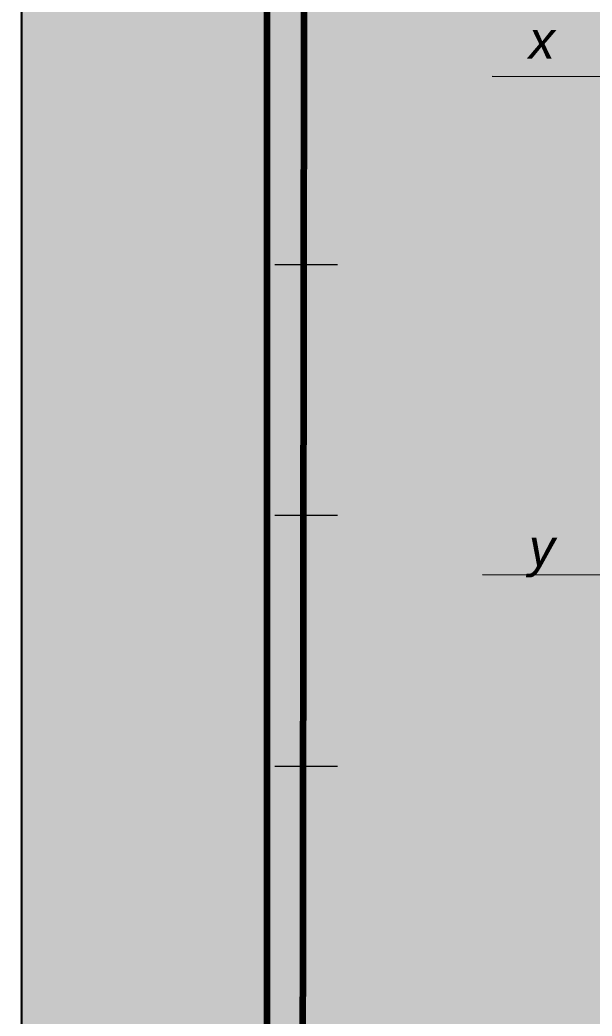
# Model space of a CAD drawing. Header units: millimetres. Extents: x 0 to 209, y 3 to 297.
# Drawn here: x -0.1 to 45.8, y 143.8 to 223.8 of the extents above; entities that cross this region are included whole.
import ezdxf
from ezdxf.xclip import XClip

# ---------------------------------------------------------------- set-up
doc = ezdxf.new("R2010")
doc.units = ezdxf.units.MM
doc.header["$MEASUREMENT"] = 0
doc.layers.get('0').update_dxf_attribs({"linetype": 'CONTINUOUS'})
doc.styles.add('Arial$201', font='ariali.ttf', dxfattribs={"oblique": 15, "height": 6.046377})

# ---------------------------------------------------------------- blocks, each defined once
blk = doc.blocks.new('MF286C030')
at = {"color": 0, "linetype": 'Continuous', "lineweight": 100, "true_color": 0x000007}
blk.add_lwpolyline([(19.717, 292.056), (19.717, 6.943), (202.159, 6.943), (202.159, 292.056)], dxfattribs=at)

msp = doc.modelspace()

# ---------------------------------------------------------------- hatches: boundary and pattern name
at = {"true_color": 0xffffff}
msp.add_hatch(color=0, dxfattribs=at).paths.add_polyline_path([(-0.131, 297.01), (-0.131, 2.547), (208.442, 2.547), (208.442, 297.01)])
msp.add_hatch(color=0, dxfattribs=at).paths.add_polyline_path([(-0.131, 297.01), (-0.131, 2.547), (208.442, 2.547), (208.442, 297.01)])
at = {"true_color": 0x000007}
h = msp.add_hatch(color=0, dxfattribs=at)
h.paths.add_polyline_path([(42.961, 219.437), (42.961, 219.437), (42.966, 219.455), (42.97, 219.473), (42.974, 219.491), (42.979, 219.508), (42.984, 219.525), (42.989, 219.542), (42.994, 219.558), (42.999, 219.574), (43.004, 219.59), (43.01, 219.605), (43.015, 219.621), (43.021, 219.636), (43.026, 219.65), (43.032, 219.665), (43.038, 219.679), (43.044, 219.693), (43.05, 219.707), (43.056, 219.721), (43.062, 219.734), (43.068, 219.747), (43.074, 219.76), (43.08, 219.773), (43.086, 219.785), (43.093, 219.798), (43.093, 219.798), (43.099, 219.81), (43.106, 219.822), (43.112, 219.834), (43.12, 219.846), (43.127, 219.857), (43.135, 219.869), (43.143, 219.88), (43.151, 219.892), (43.16, 219.903), (43.169, 219.915), (43.178, 219.926), (43.187, 219.937), (43.196, 219.948), (43.206, 219.96), (43.215, 219.971), (43.225, 219.982), (43.235, 219.994), (43.245, 220.005), (43.255, 220.017), (43.265, 220.029), (43.275, 220.04), (43.285, 220.052), (43.296, 220.064), (43.306, 220.077), (43.318, 220.087), (43.332, 220.098), (43.346, 220.11), (43.361, 220.123), (43.376, 220.136), (43.392, 220.15), (43.409, 220.165), (43.427, 220.18), (43.446, 220.196), (43.465, 220.212), (43.486, 220.229), (43.507, 220.247), (43.529, 220.265), (43.552, 220.284), (43.575, 220.303), (43.6, 220.323), (43.625, 220.344), (43.652, 220.365), (43.679, 220.387), (43.708, 220.409), (43.737, 220.432), (43.767, 220.455), (43.798, 220.479), (43.831, 220.503), (43.849, 220.519), (43.867, 220.535), (43.884, 220.55), (43.902, 220.565), (43.918, 220.579), (43.935, 220.593), (43.951, 220.606), (43.966, 220.619), (43.981, 220.632), (43.996, 220.644), (44.01, 220.656), (44.023, 220.667), (44.037, 220.678), (44.049, 220.689), (44.061, 220.699), (44.073, 220.71), (44.083, 220.72), (44.094, 220.729), (44.103, 220.738), (44.112, 220.748), (44.121, 220.757), (44.129, 220.765), (44.136, 220.774), (44.142, 220.782), (44.153, 220.792), (44.163, 220.802), (44.172, 220.813), (44.182, 220.823), (44.191, 220.833), (44.201, 220.843), (44.21, 220.854), (44.218, 220.864), (44.227, 220.874), (44.235, 220.884), (44.243, 220.895), (44.251, 220.905), (44.259, 220.915), (44.266, 220.925), (44.273, 220.936), (44.28, 220.946), (44.286, 220.956), (44.292, 220.966), (44.298, 220.977), (44.304, 220.987), (44.309, 220.997), (44.314, 221.007), (44.319, 221.018), (44.323, 221.028), (44.327, 221.036), (44.33, 221.044), (44.334, 221.052), (44.337, 221.06), (44.339, 221.067), (44.342, 221.075), (44.344, 221.082), (44.346, 221.089), (44.348, 221.097), (44.349, 221.104), (44.35, 221.111), (44.352, 221.118), (44.352, 221.125), (44.353, 221.133), (44.354, 221.14), (44.354, 221.147), (44.355, 221.154), (44.355, 221.162), (44.355, 221.169), (44.355, 221.177), (44.356, 221.185), (44.356, 221.192), (44.356, 221.2), (44.356, 221.208), (44.355, 221.223), (44.355, 221.237), (44.354, 221.251), (44.353, 221.264), (44.351, 221.278), (44.349, 221.291), (44.347, 221.304), (44.344, 221.317), (44.341, 221.33), (44.337, 221.342), (44.333, 221.354), (44.329, 221.366), (44.324, 221.378), (44.319, 221.389), (44.313, 221.401), (44.307, 221.411), (44.3, 221.422), (44.293, 221.432), (44.286, 221.442), (44.278, 221.452), (44.269, 221.461), (44.26, 221.47), (44.251, 221.479), (44.241, 221.487), (44.231, 221.497), (44.22, 221.507), (44.21, 221.516), (44.2, 221.525), (44.189, 221.534), (44.179, 221.542), (44.168, 221.55), (44.158, 221.558), (44.147, 221.565), (44.136, 221.572), (44.125, 221.578), (44.114, 221.584), (44.102, 221.589), (44.091, 221.594), (44.079, 221.599), (44.067, 221.603), (44.055, 221.606), (44.042, 221.61), (44.03, 221.612), (44.017, 221.615), (44.004, 221.616), (43.99, 221.618), (43.976, 221.618), (43.962, 221.619), (43.948, 221.618), (43.934, 221.618), (43.92, 221.616), (43.906, 221.615), (43.892, 221.612), (43.879, 221.61), (43.866, 221.606), (43.853, 221.603), (43.84, 221.599), (43.827, 221.594), (43.814, 221.589), (43.802, 221.584), (43.79, 221.578), (43.778, 221.572), (43.766, 221.565), (43.754, 221.558), (43.743, 221.55), (43.731, 221.542), (43.72, 221.534), (43.709, 221.525), (43.698, 221.516), (43.688, 221.507), (43.677, 221.497), (43.667, 221.487), (43.657, 221.479), (43.647, 221.47), (43.637, 221.46), (43.627, 221.449), (43.618, 221.438), (43.609, 221.426), (43.6, 221.414), (43.591, 221.4), (43.582, 221.387), (43.574, 221.372), (43.566, 221.357), (43.558, 221.342), (43.55, 221.326), (43.543, 221.309), (43.536, 221.291), (43.529, 221.273), (43.523, 221.255), (43.517, 221.236), (43.511, 221.216), (43.505, 221.196), (43.5, 221.175), (43.495, 221.154), (43.491, 221.132), (43.486, 221.11), (43.191, 221.159), (43.191, 221.159), (43.195, 221.186), (43.2, 221.212), (43.206, 221.237), (43.211, 221.262), (43.218, 221.286), (43.225, 221.31), (43.232, 221.334), (43.24, 221.357), (43.249, 221.379), (43.258, 221.401), (43.267, 221.423), (43.277, 221.444), (43.288, 221.465), (43.299, 221.485), (43.31, 221.505), (43.322, 221.525), (43.335, 221.544), (43.348, 221.563), (43.361, 221.581), (43.376, 221.599), (43.39, 221.617), (43.405, 221.634), (43.421, 221.651), (43.437, 221.668), (43.454, 221.682), (43.471, 221.695), (43.488, 221.708), (43.507, 221.721), (43.525, 221.733), (43.544, 221.744), (43.564, 221.755), (43.583, 221.766), (43.604, 221.775), (43.624, 221.784), (43.645, 221.793), (43.667, 221.801), (43.688, 221.808), (43.71, 221.815), (43.733, 221.821), (43.755, 221.827), (43.778, 221.832), (43.802, 221.836), (43.825, 221.84), (43.849, 221.843), (43.873, 221.845), (43.897, 221.847), (43.921, 221.848), (43.946, 221.848), (43.964, 221.848), (43.982, 221.848), (43.999, 221.847), (44.017, 221.846), (44.034, 221.844), (44.051, 221.842), (44.067, 221.84), (44.083, 221.838), (44.1, 221.835), (44.115, 221.832), (44.131, 221.829), (44.146, 221.826), (44.162, 221.822), (44.177, 221.818), (44.192, 221.814), (44.207, 221.809), (44.222, 221.805), (44.236, 221.8), (44.251, 221.795), (44.265, 221.789), (44.28, 221.784), (44.294, 221.778), (44.308, 221.772), (44.323, 221.766), (44.323, 221.766), (44.337, 221.758), (44.351, 221.749), (44.364, 221.741), (44.378, 221.732), (44.39, 221.723), (44.403, 221.714), (44.415, 221.705), (44.427, 221.695), (44.438, 221.685), (44.449, 221.676), (44.46, 221.666), (44.47, 221.655), (44.481, 221.645), (44.49, 221.635), (44.5, 221.624), (44.509, 221.613), (44.517, 221.602), (44.526, 221.591), (44.534, 221.579), (44.542, 221.568), (44.549, 221.556), (44.556, 221.544), (44.563, 221.532), (44.569, 221.52), (44.577, 221.508), (44.584, 221.495), (44.591, 221.482), (44.598, 221.47), (44.604, 221.457), (44.609, 221.444), (44.615, 221.431), (44.619, 221.417), (44.624, 221.404), (44.628, 221.391), (44.631, 221.378), (44.635, 221.364), (44.637, 221.351), (44.64, 221.338), (44.642, 221.324), (44.644, 221.311), (44.646, 221.298), (44.647, 221.285), (44.648, 221.272), (44.649, 221.259), (44.65, 221.246), (44.651, 221.233), (44.651, 221.221), (44.651, 221.208), (44.651, 221.188), (44.65, 221.168), (44.649, 221.148), (44.647, 221.128), (44.644, 221.108), (44.641, 221.088), (44.638, 221.069), (44.634, 221.049), (44.629, 221.03), (44.624, 221.011), (44.618, 220.992), (44.612, 220.973), (44.605, 220.954), (44.597, 220.935), (44.589, 220.916), (44.58, 220.897), (44.571, 220.879), (44.561, 220.86), (44.55, 220.842), (44.539, 220.823), (44.527, 220.805), (44.514, 220.786), (44.501, 220.768), (44.487, 220.749), (44.487, 220.749), (44.478, 220.736), (44.467, 220.723), (44.455, 220.708), (44.442, 220.693), (44.427, 220.677), (44.41, 220.66), (44.392, 220.642), (44.373, 220.623), (44.352, 220.604), (44.329, 220.583), (44.305, 220.562), (44.28, 220.54), (44.253, 220.517), (44.225, 220.493), (44.195, 220.468), (44.164, 220.443), (44.131, 220.417), (44.097, 220.389), (44.062, 220.361), (44.025, 220.332), (43.987, 220.302), (43.947, 220.272), (43.906, 220.24), (43.864, 220.208), (43.864, 220.208), (43.845, 220.194), (43.828, 220.179), (43.81, 220.166), (43.794, 220.152), (43.777, 220.138), (43.762, 220.125), (43.746, 220.112), (43.731, 220.098), (43.716, 220.086), (43.702, 220.073), (43.688, 220.06), (43.675, 220.048), (43.662, 220.036), (43.649, 220.024), (43.636, 220.012), (43.624, 220), (43.612, 219.988), (43.601, 219.977), (43.589, 219.966), (43.578, 219.955), (43.567, 219.944), (43.556, 219.933), (43.546, 219.923), (43.535, 219.913), (43.535, 219.913), (43.527, 219.904), (43.519, 219.896), (43.512, 219.887), (43.504, 219.879), (43.497, 219.87), (43.489, 219.861), (43.482, 219.852), (43.475, 219.843), (43.469, 219.834), (43.462, 219.824), (43.456, 219.815), (43.449, 219.806), (43.443, 219.797), (43.437, 219.787), (43.432, 219.778), (43.426, 219.769), (43.421, 219.76), (43.416, 219.751), (43.41, 219.742), (43.406, 219.733), (43.401, 219.725), (43.396, 219.716), (43.392, 219.708), (43.388, 219.699), (43.388, 219.699), (44.454, 219.699), (44.405, 219.437)])
h.paths.add_polyline_path([(42.961, 219.437), (44.405, 219.437)])
h = msp.add_hatch(color=0, dxfattribs=at)
edge = h.paths.add_edge_path()
edge.add_line((26.295, 213.646), (26.672, 213.597))
edge.add_spline(control_points=[(26.672, 213.597), (26.558, 213.269), (26.377, 213.007), (26.148, 212.843), (26.148, 212.843), (25.918, 212.662), (25.655, 212.58), (25.377, 212.58), (25.377, 212.58), (25.016, 212.58), (24.737, 212.695), (24.54, 212.908), (24.54, 212.908), (24.327, 213.121), (24.228, 213.433), (24.228, 213.827), (24.228, 213.827), (24.228, 214.352), (24.376, 214.778), (24.704, 215.106), (24.704, 215.106), (24.966, 215.418), (25.327, 215.566), (25.737, 215.566), (25.737, 215.566), (26.033, 215.566), (26.279, 215.484), (26.476, 215.32), (26.476, 215.32), (26.672, 215.155), (26.771, 214.942), (26.804, 214.663)], knot_values=[0, 0, 0, 0, 0.03125, 0.03125, 0.03125, 0.03125, 0.0625, 0.0625, 0.0625, 0.0625, 0.09375, 0.09375, 0.09375, 0.09375, 0.125, 0.125, 0.125, 0.125, 0.15625, 0.15625, 0.15625, 0.15625, 0.1875, 0.1875, 0.1875, 0.1875, 0.21875, 0.21875, 0.21875, 0.21875, 1, 1, 1, 1], degree=3, periodic=0)
edge.add_line((26.804, 214.663), (26.443, 214.631))
edge.add_spline(control_points=[(26.443, 214.631), (26.41, 214.844), (26.328, 214.991), (26.213, 215.09), (26.213, 215.09), (26.098, 215.205), (25.934, 215.254), (25.754, 215.254), (25.754, 215.254), (25.393, 215.254), (25.114, 215.09), (24.901, 214.778), (24.901, 214.778), (24.704, 214.516), (24.606, 214.188), (24.606, 213.81), (24.606, 213.81), (24.606, 213.515), (24.688, 213.302), (24.835, 213.138), (24.835, 213.138), (24.983, 212.974), (25.163, 212.908), (25.393, 212.908), (25.393, 212.908), (25.59, 212.908), (25.77, 212.974), (25.934, 213.105), (25.934, 213.105), (26.098, 213.236), (26.213, 213.417), (26.295, 213.646)], knot_values=[0, 0, 0, 0, 0.03125, 0.03125, 0.03125, 0.03125, 0.0625, 0.0625, 0.0625, 0.0625, 0.09375, 0.09375, 0.09375, 0.09375, 0.125, 0.125, 0.125, 0.125, 0.15625, 0.15625, 0.15625, 0.15625, 0.1875, 0.1875, 0.1875, 0.1875, 0.21875, 0.21875, 0.21875, 0.21875, 1, 1, 1, 1], degree=3, periodic=0)
h = msp.add_hatch(color=0, dxfattribs=at)
h.paths.add_polyline_path([(24.048, 192.223), (24.638, 195.11), (25.508, 195.11), (25.508, 195.11), (25.534, 195.11), (25.56, 195.11), (25.585, 195.109), (25.61, 195.109), (25.634, 195.108), (25.658, 195.107), (25.681, 195.106), (25.704, 195.105), (25.726, 195.104), (25.748, 195.103), (25.768, 195.101), (25.789, 195.1), (25.808, 195.098), (25.827, 195.097), (25.846, 195.095), (25.864, 195.093), (25.881, 195.091), (25.898, 195.089), (25.914, 195.087), (25.929, 195.085), (25.944, 195.083), (25.958, 195.081), (25.971, 195.079), (25.983, 195.077), (26.004, 195.071), (26.024, 195.065), (26.043, 195.058), (26.063, 195.051), (26.082, 195.044), (26.101, 195.037), (26.119, 195.029), (26.137, 195.021), (26.155, 195.013), (26.173, 195.005), (26.19, 194.996), (26.207, 194.987), (26.224, 194.978), (26.24, 194.968), (26.257, 194.958), (26.273, 194.947), (26.289, 194.936), (26.304, 194.925), (26.32, 194.913), (26.335, 194.901), (26.35, 194.888), (26.365, 194.875), (26.379, 194.862), (26.394, 194.848), (26.408, 194.835), (26.422, 194.822), (26.435, 194.809), (26.448, 194.796), (26.461, 194.782), (26.474, 194.768), (26.486, 194.753), (26.497, 194.738), (26.509, 194.723), (26.52, 194.708), (26.531, 194.692), (26.541, 194.675), (26.551, 194.659), (26.561, 194.642), (26.57, 194.625), (26.579, 194.607), (26.588, 194.589), (26.597, 194.571), (26.605, 194.552), (26.612, 194.533), (26.62, 194.514), (26.627, 194.494), (26.633, 194.474), (26.64, 194.454), (26.64, 194.454), (26.648, 194.435), (26.655, 194.416), (26.663, 194.397), (26.67, 194.378), (26.676, 194.358), (26.683, 194.337), (26.689, 194.317), (26.694, 194.296), (26.7, 194.275), (26.705, 194.254), (26.709, 194.232), (26.713, 194.21), (26.717, 194.188), (26.721, 194.165), (26.724, 194.143), (26.727, 194.12), (26.73, 194.097), (26.732, 194.073), (26.734, 194.05), (26.735, 194.026), (26.737, 194.002), (26.737, 193.978), (26.738, 193.954), (26.738, 193.929), (26.738, 193.9), (26.737, 193.872), (26.736, 193.844), (26.734, 193.816), (26.732, 193.788), (26.729, 193.76), (26.726, 193.733), (26.723, 193.705), (26.719, 193.678), (26.715, 193.652), (26.71, 193.625), (26.705, 193.599), (26.7, 193.573), (26.694, 193.547), (26.688, 193.522), (26.682, 193.496), (26.676, 193.472), (26.669, 193.447), (26.662, 193.423), (26.655, 193.399), (26.647, 193.375), (26.639, 193.352), (26.631, 193.328), (26.623, 193.306), (26.615, 193.281), (26.606, 193.257), (26.597, 193.233), (26.588, 193.21), (26.578, 193.187), (26.568, 193.164), (26.558, 193.141), (26.547, 193.119), (26.536, 193.097), (26.525, 193.076), (26.514, 193.054), (26.502, 193.033), (26.49, 193.012), (26.478, 192.991), (26.466, 192.971), (26.453, 192.951), (26.44, 192.931), (26.427, 192.911), (26.414, 192.892), (26.4, 192.872), (26.387, 192.853), (26.373, 192.834), (26.359, 192.816), (26.344, 192.797), (26.344, 192.797), (26.33, 192.779), (26.316, 192.761), (26.301, 192.743), (26.287, 192.726), (26.273, 192.709), (26.258, 192.693), (26.244, 192.676), (26.23, 192.661), (26.215, 192.645), (26.201, 192.63), (26.186, 192.615), (26.172, 192.6), (26.158, 192.586), (26.143, 192.572), (26.129, 192.559), (26.115, 192.546), (26.1, 192.533), (26.086, 192.52), (26.072, 192.508), (26.057, 192.496), (26.043, 192.485), (26.029, 192.474), (26.014, 192.463), (26, 192.453), (26, 192.453), (25.983, 192.443), (25.967, 192.433), (25.95, 192.423), (25.933, 192.414), (25.916, 192.405), (25.898, 192.397), (25.881, 192.389), (25.863, 192.38), (25.845, 192.373), (25.827, 192.365), (25.809, 192.357), (25.791, 192.35), (25.772, 192.343), (25.753, 192.336), (25.735, 192.329), (25.716, 192.323), (25.696, 192.316), (25.677, 192.31), (25.657, 192.303), (25.638, 192.297), (25.618, 192.291), (25.598, 192.285), (25.577, 192.278), (25.557, 192.272), (25.557, 192.272), (25.54, 192.268), (25.524, 192.264), (25.506, 192.261), (25.489, 192.257), (25.471, 192.254), (25.453, 192.251), (25.434, 192.248), (25.415, 192.245), (25.396, 192.242), (25.377, 192.24), (25.357, 192.238), (25.338, 192.235), (25.317, 192.233), (25.297, 192.232), (25.276, 192.23), (25.256, 192.229), (25.235, 192.227), (25.213, 192.226), (25.192, 192.225), (25.17, 192.224), (25.148, 192.224), (25.126, 192.223), (25.104, 192.223), (25.081, 192.223), (25.081, 192.223), (24.048, 192.223), (25.081, 192.223)])
h.paths.add_polyline_path([(24.491, 192.551), (24.95, 192.551), (24.95, 192.551), (24.977, 192.551), (25.003, 192.552), (25.029, 192.553), (25.054, 192.554), (25.079, 192.555), (25.104, 192.557), (25.129, 192.559), (25.153, 192.561), (25.177, 192.563), (25.201, 192.566), (25.224, 192.569), (25.247, 192.572), (25.27, 192.575), (25.293, 192.578), (25.315, 192.582), (25.338, 192.585), (25.36, 192.589), (25.381, 192.593), (25.403, 192.597), (25.424, 192.601), (25.445, 192.605), (25.466, 192.609), (25.487, 192.613), (25.508, 192.617), (25.508, 192.617), (25.52, 192.619), (25.532, 192.621), (25.544, 192.624), (25.556, 192.626), (25.567, 192.629), (25.579, 192.632), (25.59, 192.635), (25.601, 192.639), (25.612, 192.642), (25.622, 192.646), (25.633, 192.65), (25.643, 192.654), (25.653, 192.658), (25.663, 192.662), (25.673, 192.667), (25.683, 192.671), (25.692, 192.676), (25.702, 192.681), (25.711, 192.687), (25.72, 192.692), (25.728, 192.698), (25.737, 192.703), (25.746, 192.709), (25.754, 192.715), (25.766, 192.723), (25.778, 192.732), (25.79, 192.741), (25.802, 192.749), (25.813, 192.758), (25.825, 192.767), (25.836, 192.776), (25.847, 192.786), (25.859, 192.795), (25.87, 192.805), (25.88, 192.814), (25.891, 192.824), (25.902, 192.834), (25.913, 192.844), (25.923, 192.853), (25.934, 192.863), (25.944, 192.873), (25.955, 192.884), (25.965, 192.894), (25.975, 192.904), (25.986, 192.914), (25.996, 192.924), (26.006, 192.935), (26.016, 192.945), (26.016, 192.945), (26.029, 192.961), (26.041, 192.978), (26.052, 192.995), (26.064, 193.012), (26.076, 193.029), (26.087, 193.046), (26.098, 193.064), (26.109, 193.082), (26.119, 193.099), (26.13, 193.117), (26.14, 193.136), (26.15, 193.154), (26.159, 193.173), (26.169, 193.191), (26.178, 193.21), (26.186, 193.229), (26.195, 193.248), (26.203, 193.268), (26.211, 193.287), (26.219, 193.307), (26.226, 193.327), (26.233, 193.347), (26.24, 193.367), (26.246, 193.388), (26.246, 193.388), (26.254, 193.408), (26.262, 193.429), (26.269, 193.451), (26.276, 193.472), (26.283, 193.494), (26.289, 193.517), (26.295, 193.539), (26.301, 193.562), (26.306, 193.585), (26.311, 193.609), (26.315, 193.632), (26.32, 193.656), (26.324, 193.681), (26.327, 193.705), (26.331, 193.73), (26.333, 193.755), (26.336, 193.78), (26.338, 193.805), (26.34, 193.831), (26.342, 193.857), (26.343, 193.883), (26.344, 193.909), (26.344, 193.935), (26.344, 193.962), (26.344, 193.99), (26.343, 194.018), (26.342, 194.046), (26.34, 194.073), (26.338, 194.099), (26.335, 194.125), (26.332, 194.15), (26.329, 194.175), (26.324, 194.199), (26.32, 194.222), (26.315, 194.245), (26.31, 194.267), (26.304, 194.289), (26.297, 194.31), (26.291, 194.331), (26.284, 194.351), (26.276, 194.37), (26.268, 194.389), (26.26, 194.407), (26.251, 194.424), (26.242, 194.441), (26.233, 194.457), (26.223, 194.472), (26.213, 194.487), (26.203, 194.503), (26.192, 194.519), (26.182, 194.534), (26.171, 194.548), (26.16, 194.563), (26.148, 194.576), (26.137, 194.589), (26.125, 194.602), (26.113, 194.615), (26.101, 194.626), (26.088, 194.638), (26.076, 194.649), (26.063, 194.659), (26.05, 194.669), (26.036, 194.679), (26.022, 194.688), (26.008, 194.697), (25.994, 194.706), (25.979, 194.714), (25.964, 194.722), (25.949, 194.729), (25.934, 194.736), (25.918, 194.743), (25.901, 194.749), (25.891, 194.751), (25.88, 194.753), (25.868, 194.755), (25.855, 194.757), (25.842, 194.759), (25.828, 194.761), (25.813, 194.763), (25.798, 194.765), (25.782, 194.767), (25.766, 194.769), (25.749, 194.77), (25.731, 194.772), (25.713, 194.773), (25.694, 194.775), (25.675, 194.776), (25.655, 194.777), (25.634, 194.778), (25.613, 194.779), (25.591, 194.78), (25.569, 194.781), (25.546, 194.781), (25.523, 194.782), (25.499, 194.782), (25.475, 194.782), (24.966, 194.782), (24.491, 192.551), (24.966, 194.782)])
for points in [[(43.585, 179.379), (43.962, 181.2), (43.962, 181.2), (43.941, 181.184), (43.92, 181.168), (43.897, 181.152), (43.874, 181.137), (43.851, 181.122), (43.827, 181.107), (43.802, 181.093), (43.776, 181.079), (43.75, 181.065), (43.723, 181.052), (43.695, 181.038), (43.667, 181.025), (43.638, 181.013), (43.608, 181), (43.577, 180.988), (43.546, 180.976), (43.515, 180.964), (43.482, 180.953), (43.449, 180.942), (43.415, 180.931), (43.381, 180.92), (43.345, 180.909), (43.31, 180.898), (43.273, 180.888), (43.273, 180.888), (43.322, 181.151), (43.322, 181.151), (43.341, 181.159), (43.359, 181.167), (43.378, 181.176), (43.396, 181.185), (43.414, 181.194), (43.433, 181.203), (43.451, 181.212), (43.47, 181.222), (43.488, 181.231), (43.507, 181.241), (43.525, 181.251), (43.544, 181.261), (43.562, 181.272), (43.581, 181.282), (43.599, 181.293), (43.617, 181.304), (43.636, 181.315), (43.654, 181.326), (43.673, 181.337), (43.691, 181.349), (43.71, 181.36), (43.728, 181.372), (43.747, 181.384), (43.765, 181.397), (43.765, 181.397), (43.781, 181.407), (43.798, 181.417), (43.813, 181.427), (43.829, 181.438), (43.845, 181.448), (43.86, 181.458), (43.875, 181.468), (43.89, 181.479), (43.904, 181.489), (43.918, 181.499), (43.932, 181.509), (43.946, 181.52), (43.959, 181.53), (43.972, 181.54), (43.984, 181.55), (43.996, 181.561), (44.008, 181.571), (44.019, 181.581), (44.03, 181.591), (44.04, 181.602), (44.05, 181.612), (44.059, 181.622), (44.068, 181.632), (44.077, 181.643), (44.083, 181.647), (44.089, 181.652), (44.095, 181.656), (44.101, 181.662), (44.107, 181.667), (44.113, 181.673), (44.119, 181.679), (44.125, 181.685), (44.131, 181.691), (44.137, 181.697), (44.143, 181.704), (44.149, 181.71), (44.154, 181.717), (44.16, 181.724), (44.165, 181.731), (44.17, 181.737), (44.176, 181.744), (44.181, 181.751), (44.186, 181.758), (44.19, 181.765), (44.195, 181.771), (44.199, 181.778), (44.204, 181.784), (44.208, 181.79), (44.372, 181.79), (43.88, 179.379), (43.585, 179.379), (43.88, 179.379)], [(24.277, 172.588), (24.884, 175.475), (26.968, 175.475), (26.902, 175.147), (25.196, 175.147), (25.016, 174.245), (26.656, 174.245), (26.59, 173.917), (24.934, 173.917), (24.737, 172.916), (26.558, 172.916), (26.476, 172.588)], [(24.261, 152.428), (24.868, 155.315), (26.754, 155.315), (26.672, 154.987), (25.18, 154.987), (24.999, 154.068), (26.508, 154.068), (26.443, 153.74), (24.934, 153.74), (24.655, 152.428)]]:
    msp.add_hatch(color=0, dxfattribs=at).paths.add_polyline_path(points)

# ---------------------------------------------------------------- linework, layer by layer
at = {"color": 0, "linetype": 'Continuous', "lineweight": 100, "true_color": 0x000007}
msp.add_lwpolyline([(22.736, 267.27), (22.489, 67.768), (22.489, 67.768)], dxfattribs=at)
at = {"color": 0, "linetype": 'Continuous', "lineweight": 20, "true_color": 0x000007}
for points in [[(37.794, 219.306), (83.134, 219.256), (83.134, 219.256)], [(20.341, 204.165), (25.377, 204.165), (25.377, 204.165)], [(20.341, 184.021), (25.377, 184.021), (25.377, 184.021)], [(37.04, 179.264), (82.954, 179.231), (82.954, 179.231)], [(20.341, 163.861), (25.377, 163.861), (25.377, 163.861)]]:
    msp.add_lwpolyline(points, dxfattribs=at)

# ---------------------------------------------------------------- block references
at = {"color": 0, "true_color": 0xffffff}
ref = msp.add_blockref('MF286C030', (0, 0), dxfattribs=at)
XClip(ref).set_block_clipping_path([(0, 2.5305243446), (208.6552434457, 297.01)])

# ---------------------------------------------------------------- texts
at = {"color": 0, "true_color": 0x000007, "style": 'Arial$201'}
for s, height, p in [('x', 3.007, (40.747, 220.71)), ('y', 3, (40.747, 179.929))]:
    msp.add_text(s, height=height, dxfattribs=at).set_placement(p)

doc.saveas('drawing.dxf')
